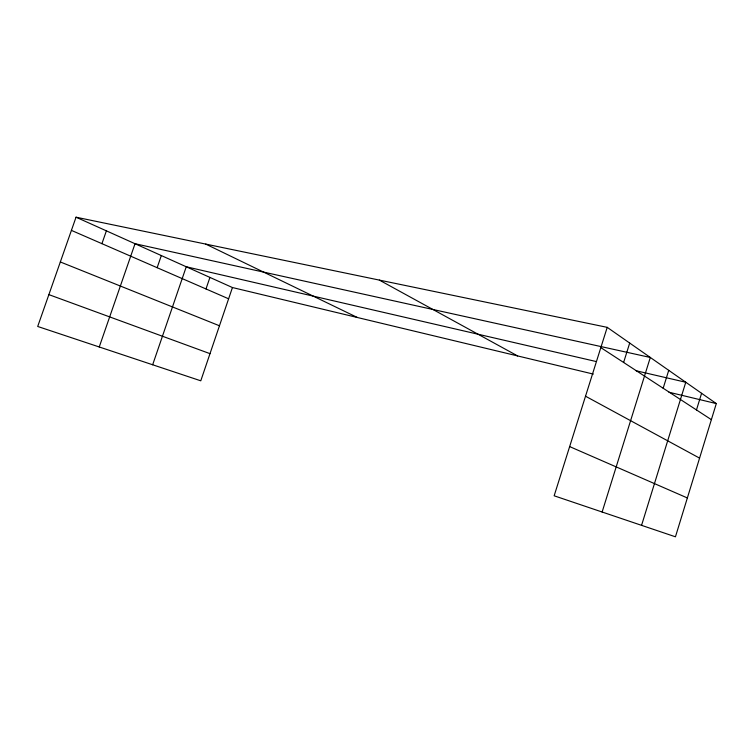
<?xml version="1.0" encoding="UTF-8"?>
<svg xmlns="http://www.w3.org/2000/svg" width="754" height="754" viewBox="0 0 754 754"><rect width="100%" height="100%" fill="white"/><g stroke="black" fill="none" stroke-linecap="round" stroke-linejoin="round"><path stroke-width="1.13" d="M607.215 327.349L716.3 403.579L675.443 536.801L554.152 495.793L607.215 327.349L76.041 217.199L37.7 326.463L200.781 380.808L232.439 287.538L76.041 217.199M641.56 525.35L685.772 382.25L636.122 370.77M696.47 409.931L701.588 393.305M663.171 388.244L668.732 370.337M602.126 512.013L650.306 357.462L135.032 243.721L99.245 346.972M623.615 362.467L629.694 343.061M205.993 288.961L209.932 277.406M152.657 364.776L186.257 266.765L595.764 361.439M157.143 267.698L161.328 255.549M101.922 243.665L106.389 230.847M232.439 287.538L593.332 374.088M668.958 392.231L716.3 403.579M48.869 294.626L209.998 353.654M60.329 261.958L219.461 325.775M71.413 230.385L228.613 298.801M569.647 446.585L687.356 497.951M205.701 244.079L357.415 317.509M585.519 396.208L699.571 458.121M379.347 280.092L517.63 355.935M600.825 347.613L711.371 419.648"/></g></svg>
